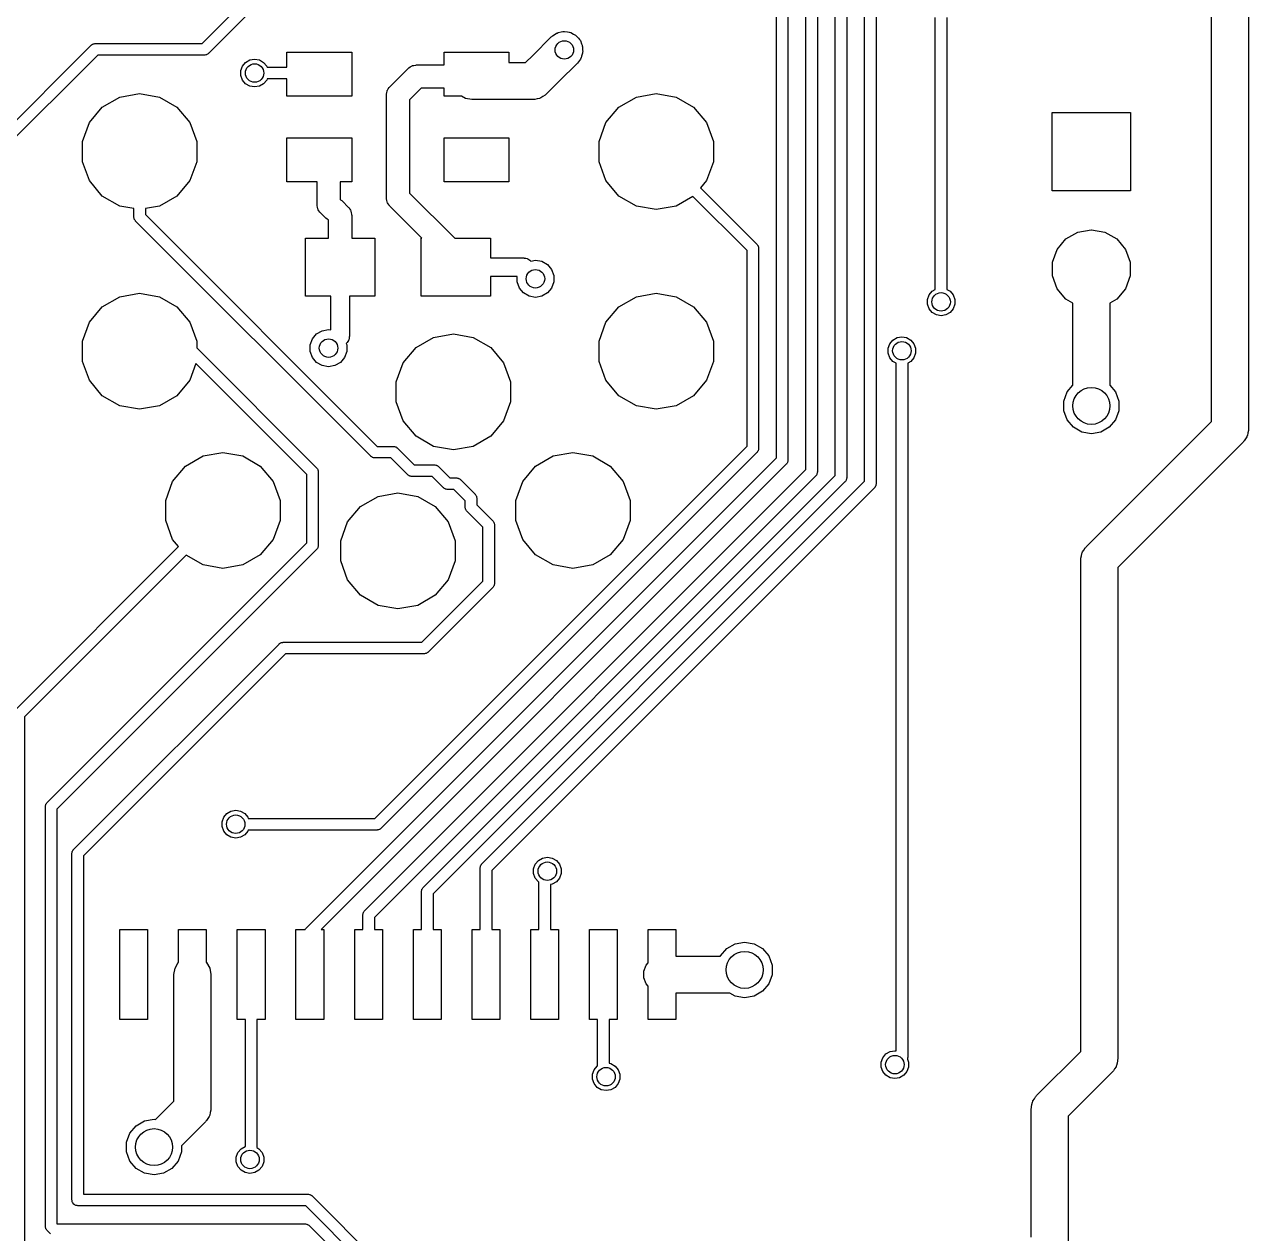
# Model space of a CAD drawing. Extents: x 74 to 228, y -104 to -43.
# Drawn here: x 201.92 to 228.4, y -83.4 to -57.25 of the extents above; entities that cross this region are included whole.
import ezdxf

# ---------------------------------------------------------------- set-up
doc = ezdxf.new("R2010")
doc.units = 0
doc.header["$MEASUREMENT"] = 0
doc.layers.add('BLACK', color=7, linetype='CONTINUOUS')

msp = doc.modelspace()

# ---------------------------------------------------------------- linework, layer by layer
at = {"layer": 'Black'}
for p, q in [((220.093, -67.1312), (220.093, -52.5028)), ((220.343, -52.451), (220.343, -67.183)), ((219.458, -67.0042), (219.458, -53.3918)), ((219.708, -53.34), (219.708, -67.056)), ((218.823, -66.8772), (218.823, -54.5348)), ((219.073, -54.483), (219.073, -66.929)), ((218.188, -66.6232), (218.188, -55.4238)), ((218.438, -55.372), (218.438, -66.675)), ((228.4, -56), (228.4, -66)), ((227.6, -65.8343), (227.6, -56.1657)), ((205.763, -57.66), (206.712, -56.7116)), ((206.852, -56.925), (205.903, -57.8734)), ((221.625, -62.8257), (221.625, -57.1)), ((221.875, -57.1), (221.875, -62.8257)), ((213.402, -57.4575), (213.431, -57.4375)), ((213.431, -57.4375), (213.442, -57.4344)), ((213.442, -57.4344), (213.463, -57.4227)), ((213.463, -57.4227), (213.531, -57.4106)), ((213.531, -57.4106), (213.565, -57.4015)), ((213.565, -57.4015), (213.577, -57.4025)), ((213.577, -57.4025), (213.6, -57.3985)), ((213.6, -57.3985), (213.669, -57.4106)), ((213.669, -57.4106), (213.704, -57.4136)), ((213.704, -57.4136), (213.714, -57.4186)), ((213.714, -57.4186), (213.737, -57.4227)), ((213.737, -57.4227), (213.798, -57.4575)), ((201.207, -59.8556), (203.366, -57.6966)), ((203.366, -57.6966), (203.37, -57.6935)), ((203.37, -57.6935), (203.374, -57.6892)), ((203.374, -57.6892), (203.388, -57.6811)), ((203.388, -57.6811), (203.401, -57.6717)), ((203.401, -57.6717), (203.406, -57.6703)), ((203.406, -57.6703), (203.411, -57.6675)), ((203.411, -57.6675), (203.427, -57.6647)), ((203.427, -57.6647), (203.443, -57.6605)), ((203.443, -57.6605), (203.449, -57.661)), ((203.449, -57.661), (203.454, -57.66)), ((203.454, -57.66), (205.763, -57.66)), ((212.917, -57.9172), (213.317, -57.5172)), ((213.317, -57.5172), (213.327, -57.5104)), ((213.327, -57.5104), (213.342, -57.4924)), ((213.342, -57.4924), (213.402, -57.4575)), ((213.798, -57.4575), (213.829, -57.4723)), ((213.829, -57.4723), (213.838, -57.4807)), ((213.838, -57.4807), (213.858, -57.4924)), ((213.858, -57.4924), (213.903, -57.5458)), ((213.903, -57.5458), (213.928, -57.5706)), ((213.928, -57.5706), (213.933, -57.5813)), ((213.933, -57.5813), (213.948, -57.5992)), ((213.948, -57.5992), (213.972, -57.6648)), ((213.972, -57.6648), (213.986, -57.6965)), ((213.986, -57.6965), (213.987, -57.7082)), ((213.987, -57.7082), (213.995, -57.7303)), ((203.506, -57.91), (201.42, -59.9958)), ((205.815, -57.91), (203.506, -57.91)), ((205.82, -57.909), (205.815, -57.91)), ((205.826, -57.9095), (205.82, -57.909)), ((205.842, -57.9053), (205.826, -57.9095)), ((205.858, -57.9025), (205.842, -57.9053)), ((205.863, -57.8997), (205.858, -57.9025)), ((205.868, -57.8983), (205.863, -57.8997)), ((205.881, -57.8889), (205.868, -57.8983)), ((205.895, -57.8808), (205.881, -57.8889)), ((205.899, -57.8765), (205.895, -57.8808)), ((205.903, -57.8734), (205.899, -57.8765)), ((207.6, -58.175), (207.6, -57.85)), ((207.6, -57.85), (209, -57.85)), ((209, -57.85), (209, -58.8)), ((211, -58.125), (211, -57.85)), ((211, -57.85), (212.4, -57.85)), ((212.4, -57.85), (212.4, -58.075)), ((212.759, -58.075), (212.917, -57.9172)), ((213.956, -57.9787), (213.948, -58.0008)), ((213.963, -57.969), (213.956, -57.9787)), ((213.972, -57.9352), (213.963, -57.969)), ((213.995, -57.8697), (213.972, -57.9352)), ((213.995, -57.7303), (213.995, -57.8)), ((213.995, -57.8), (213.998, -57.8349)), ((213.998, -57.8349), (213.995, -57.8462)), ((213.995, -57.8462), (213.995, -57.8697)), ((206.603, -58.2477), (206.639, -58.1494)), ((206.603, -58.3523), (206.603, -58.2477)), ((206.639, -58.1494), (206.706, -58.0693)), ((206.706, -58.0693), (206.797, -58.017)), ((206.797, -58.017), (206.9, -57.9989)), ((206.9, -57.9989), (207.003, -58.017)), ((207.003, -58.017), (207.094, -58.0693)), ((207.094, -58.0693), (207.161, -58.1494)), ((207.161, -58.1494), (207.17, -58.175)), ((207.17, -58.175), (207.324, -58.175)), ((207.324, -58.175), (207.6, -58.175)), ((209.823, -58.5982), (210.223, -58.1982)), ((210.223, -58.1982), (210.232, -58.1919)), ((210.232, -58.1919), (210.239, -58.1835)), ((210.239, -58.1835), (210.268, -58.1672)), ((210.268, -58.1672), (210.294, -58.1484)), ((210.294, -58.1484), (210.305, -58.1456)), ((210.305, -58.1456), (210.314, -58.1401)), ((210.314, -58.1401), (210.347, -58.1344)), ((210.347, -58.1344), (210.378, -58.126)), ((210.378, -58.126), (210.389, -58.1269)), ((210.389, -58.1269), (210.4, -58.125)), ((210.4, -58.125), (211, -58.125)), ((212.4, -58.075), (212.759, -58.075)), ((213.883, -58.0828), (213.483, -58.4828)), ((213.903, -58.0542), (213.883, -58.0828)), ((213.948, -58.0008), (213.903, -58.0542)), ((206.639, -58.4506), (206.603, -58.3523)), ((206.706, -58.5307), (206.639, -58.4506)), ((207.161, -58.4506), (207.094, -58.5307)), ((207.17, -58.425), (207.161, -58.4506)), ((207.324, -58.425), (207.17, -58.425)), ((207.6, -58.425), (207.324, -58.425)), ((207.6, -58.8), (207.6, -58.425)), ((213.483, -58.4828), (213.208, -58.7578)), ((203.983, -58.8209), (204.412, -58.7452)), ((204.412, -58.7452), (204.841, -58.8209)), ((206.797, -58.583), (206.706, -58.5307)), ((206.9, -58.6011), (206.797, -58.583)), ((207.003, -58.583), (206.9, -58.6011)), ((207.094, -58.5307), (207.003, -58.583)), ((209.75, -58.775), (209.752, -58.7642)), ((209.75, -61), (209.75, -58.775)), ((209.751, -58.7532), (209.759, -58.7217)), ((209.752, -58.7642), (209.751, -58.7532)), ((209.759, -58.7217), (209.765, -58.6895)), ((209.765, -58.6895), (209.771, -58.68)), ((209.771, -58.68), (209.773, -58.6693)), ((209.773, -58.6693), (209.792, -58.6426)), ((209.792, -58.6426), (209.808, -58.6143)), ((209.808, -58.6143), (209.817, -58.6072)), ((209.817, -58.6072), (209.823, -58.5982)), ((210.504, -58.625), (210.25, -58.8786)), ((211, -58.625), (210.504, -58.625)), ((211, -58.8), (211, -58.625)), ((213.193, -58.7679), (213.182, -58.7814)), ((213.208, -58.7578), (213.193, -58.7679)), ((215.159, -58.8209), (215.588, -58.7452)), ((215.588, -58.7452), (216.017, -58.8209)), ((203.325, -59.3726), (203.605, -59.0388)), ((203.605, -59.0388), (203.983, -58.8209)), ((204.841, -58.8209), (205.219, -59.0388)), ((205.219, -59.0388), (205.499, -59.3726)), ((209, -58.8), (207.6, -58.8)), ((210.25, -58.8786), (210.25, -60.8964)), ((211.375, -58.8), (211, -58.8)), ((211.463, -58.8509), (211.375, -58.8)), ((211.6, -58.875), (211.463, -58.8509)), ((212.925, -58.875), (211.6, -58.875)), ((212.942, -58.8719), (212.925, -58.875)), ((212.96, -58.8735), (212.942, -58.8719)), ((213.01, -58.86), (212.96, -58.8735)), ((213.062, -58.8509), (213.01, -58.86)), ((213.077, -58.8421), (213.062, -58.8509)), ((213.094, -58.8375), (213.077, -58.8421)), ((213.137, -58.8075), (213.094, -58.8375)), ((213.182, -58.7814), (213.137, -58.8075)), ((214.501, -59.3726), (214.781, -59.0388)), ((214.781, -59.0388), (215.159, -58.8209)), ((216.017, -58.8209), (216.395, -59.0388)), ((216.395, -59.0388), (216.675, -59.3726)), ((224.15, -60.85), (224.15, -59.15)), ((224.15, -59.15), (225.85, -59.15)), ((225.85, -59.15), (225.85, -60.85)), ((203.176, -59.7821), (203.325, -59.3726)), ((205.499, -59.3726), (205.648, -59.7821)), ((214.352, -59.7821), (214.501, -59.3726)), ((216.675, -59.3726), (216.824, -59.7821)), ((203.176, -60.2179), (203.176, -59.7821)), ((205.648, -59.7821), (205.648, -60.2179)), ((207.6, -60.65), (207.6, -59.7)), ((207.6, -59.7), (209, -59.7)), ((209, -59.7), (209, -60.65)), ((211, -60.65), (211, -59.7)), ((211, -59.7), (212.4, -59.7)), ((212.4, -59.7), (212.4, -60.65)), ((214.352, -60.2179), (214.352, -59.7821)), ((216.824, -59.7821), (216.824, -60.2179)), ((203.325, -60.6274), (203.176, -60.2179)), ((205.648, -60.2179), (205.499, -60.6274)), ((214.501, -60.6274), (214.352, -60.2179)), ((216.824, -60.2179), (216.675, -60.6274)), ((203.605, -60.9612), (203.325, -60.6274)), ((205.499, -60.6274), (205.219, -60.9612)), ((214.781, -60.9612), (214.501, -60.6274)), ((216.675, -60.6274), (216.546, -60.781)), ((208.25, -60.65), (207.6, -60.65)), ((208.25, -61.15), (208.25, -60.65)), ((209, -60.65), (208.75, -60.65)), ((208.75, -60.65), (208.75, -61.037)), ((210.25, -60.8964), (211.229, -61.875)), ((212.4, -60.65), (211, -60.65)), ((216.546, -60.781), (217.766, -62.0016)), ((225.85, -60.85), (224.15, -60.85)), ((203.983, -61.1791), (203.605, -60.9612)), ((205.219, -60.9612), (204.841, -61.1791)), ((208.252, -61.1608), (208.25, -61.15)), ((208.251, -61.1718), (208.252, -61.1608)), ((208.75, -61.037), (208.757, -61.0422)), ((208.757, -61.0422), (208.786, -61.0585)), ((208.786, -61.0585), (208.793, -61.0669)), ((208.793, -61.0669), (208.802, -61.0732)), ((208.802, -61.0732), (208.927, -61.1982)), ((209.752, -61.0108), (209.75, -61)), ((209.751, -61.0218), (209.752, -61.0108)), ((209.759, -61.0533), (209.751, -61.0218)), ((209.765, -61.0855), (209.759, -61.0533)), ((209.771, -61.095), (209.765, -61.0855)), ((209.773, -61.1057), (209.771, -61.095)), ((209.792, -61.1324), (209.773, -61.1057)), ((209.808, -61.1607), (209.792, -61.1324)), ((209.817, -61.1678), (209.808, -61.1607)), ((215.159, -61.1791), (214.781, -60.9612)), ((216.381, -60.9693), (216.017, -61.1791)), ((217.553, -62.1418), (216.381, -60.9693)), ((204.287, -61.2327), (203.983, -61.1791)), ((204.287, -61.412), (204.287, -61.2327)), ((204.288, -61.4174), (204.287, -61.412)), ((204.287, -61.4229), (204.288, -61.4174)), ((204.292, -61.4387), (204.287, -61.4229)), ((204.841, -61.1791), (204.537, -61.2327)), ((204.537, -61.2327), (204.537, -61.3602)), ((204.537, -61.3602), (209.552, -66.375)), ((208.259, -61.2033), (208.251, -61.1718)), ((208.265, -61.2355), (208.259, -61.2033)), ((208.271, -61.245), (208.265, -61.2355)), ((208.273, -61.2557), (208.271, -61.245)), ((208.292, -61.2824), (208.273, -61.2557)), ((208.308, -61.3107), (208.292, -61.2824)), ((208.317, -61.3178), (208.308, -61.3107)), ((208.323, -61.3268), (208.317, -61.3178)), ((208.423, -61.4268), (208.323, -61.3268)), ((208.432, -61.4331), (208.423, -61.4268)), ((208.927, -61.1982), (208.933, -61.2072)), ((208.933, -61.2072), (208.942, -61.2143)), ((208.942, -61.2143), (208.958, -61.2426)), ((208.958, -61.2426), (208.977, -61.2693)), ((208.977, -61.2693), (208.979, -61.28)), ((208.979, -61.28), (208.985, -61.2895)), ((208.985, -61.2895), (208.991, -61.3217)), ((208.991, -61.3217), (208.999, -61.3532)), ((208.999, -61.3532), (208.998, -61.3642)), ((208.998, -61.3642), (209, -61.375)), ((209, -61.375), (209, -61.875)), ((209.823, -61.1768), (209.817, -61.1678)), ((210.521, -61.875), (209.823, -61.1768)), ((215.588, -61.2548), (215.159, -61.1791)), ((216.017, -61.1791), (215.588, -61.2548)), ((204.295, -61.4548), (204.292, -61.4387)), ((204.297, -61.4595), (204.295, -61.4548)), ((204.299, -61.4648), (204.297, -61.4595)), ((204.308, -61.4782), (204.299, -61.4648)), ((204.316, -61.4923), (204.308, -61.4782)), ((204.32, -61.4959), (204.316, -61.4923)), ((204.324, -61.5004), (204.32, -61.4959)), ((209.412, -66.5884), (204.324, -61.5004)), ((208.439, -61.4415), (208.432, -61.4331)), ((208.468, -61.4578), (208.439, -61.4415)), ((208.494, -61.4766), (208.468, -61.4578)), ((208.499, -61.4779), (208.494, -61.4766)), ((208.5, -61.4786), (208.499, -61.4779)), ((208.5, -61.875), (208.5, -61.4786)), ((224.706, -61.7413), (224.997, -61.69)), ((224.997, -61.69), (225.003, -61.69)), ((225.003, -61.69), (225.294, -61.7413)), ((208, -63.125), (208, -61.875)), ((208, -61.875), (208.5, -61.875)), ((209, -61.875), (209.5, -61.875)), ((209.5, -61.875), (209.5, -63.125)), ((210.5, -63.125), (210.5, -61.875)), ((210.5, -61.875), (210.521, -61.875)), ((211.229, -61.875), (212, -61.875)), ((212, -61.875), (212, -62.3)), ((224.261, -62.115), (224.45, -61.8889)), ((224.45, -61.8889), (224.706, -61.7413)), ((225.294, -61.7413), (225.55, -61.8889)), ((225.55, -61.8889), (225.739, -62.115)), ((217.553, -66.3692), (217.553, -62.1418)), ((217.766, -62.0016), (217.77, -62.0061)), ((217.77, -62.0061), (217.774, -62.0097)), ((217.774, -62.0097), (217.782, -62.0238)), ((217.782, -62.0238), (217.791, -62.0372)), ((217.791, -62.0372), (217.793, -62.0425)), ((217.793, -62.0425), (217.795, -62.0472)), ((217.795, -62.0472), (217.798, -62.0633)), ((217.798, -62.0633), (217.803, -62.0791)), ((217.803, -62.0791), (217.802, -62.0846)), ((217.802, -62.0846), (217.803, -62.09)), ((217.803, -62.09), (217.803, -66.421)), ((224.16, -62.3924), (224.261, -62.115)), ((225.739, -62.115), (225.84, -62.3924)), ((212, -62.3), (212.725, -62.3)), ((212.725, -62.3), (212.734, -62.3015)), ((212.734, -62.3015), (212.742, -62.3008)), ((212.742, -62.3008), (212.768, -62.3075)), ((212.768, -62.3075), (212.793, -62.3121)), ((212.793, -62.3121), (212.801, -62.3165)), ((212.801, -62.3165), (212.81, -62.3187)), ((212.81, -62.3187), (212.831, -62.3337)), ((212.831, -62.3337), (212.854, -62.3468)), ((212.854, -62.3468), (212.859, -62.3535)), ((212.859, -62.3535), (212.866, -62.3586)), ((212.866, -62.3586), (212.874, -62.3663)), ((212.874, -62.3663), (212.975, -62.3485)), ((212.975, -62.3485), (213.112, -62.3727)), ((213.112, -62.3727), (213.233, -62.4424)), ((213.233, -62.4424), (213.323, -62.5492)), ((224.16, -62.6876), (224.16, -62.3924)), ((225.84, -62.3924), (225.84, -62.6876)), ((212.58, -62.7), (212, -62.7)), ((212, -62.7), (212, -63.125)), ((212.58, -62.8197), (212.58, -62.7)), ((213.323, -62.5492), (213.37, -62.6803)), ((213.37, -62.6803), (213.37, -62.8197)), ((224.261, -62.965), (224.16, -62.6876)), ((225.84, -62.6876), (225.739, -62.965)), ((212.627, -62.9508), (212.58, -62.8197)), ((212.717, -63.0576), (212.627, -62.9508)), ((213.323, -62.9508), (213.233, -63.0576)), ((213.37, -62.8197), (213.323, -62.9508)), ((221.556, -63.0193), (221.625, -62.9797)), ((221.625, -62.9797), (221.625, -62.8257)), ((221.875, -62.8257), (221.875, -62.9797)), ((221.875, -62.9797), (221.944, -63.0193)), ((224.45, -63.1911), (224.261, -62.965)), ((225.739, -62.965), (225.55, -63.1911)), ((203.605, -63.3568), (203.983, -63.1389)), ((203.983, -63.1389), (204.412, -63.0632)), ((204.412, -63.0632), (204.841, -63.1389)), ((204.841, -63.1389), (205.219, -63.3568)), ((208.55, -63.125), (208, -63.125)), ((208.55, -63.8573), (208.55, -63.125)), ((209.5, -63.125), (208.95, -63.125)), ((208.95, -63.125), (208.95, -64)), ((212, -63.125), (210.5, -63.125)), ((212.838, -63.1273), (212.717, -63.0576)), ((212.975, -63.1515), (212.838, -63.1273)), ((213.112, -63.1273), (212.975, -63.1515)), ((213.233, -63.0576), (213.112, -63.1273)), ((214.781, -63.3568), (215.159, -63.1389)), ((215.159, -63.1389), (215.588, -63.0632)), ((215.588, -63.0632), (216.017, -63.1389)), ((216.017, -63.1389), (216.395, -63.3568)), ((221.453, -63.1977), (221.489, -63.0994)), ((221.453, -63.3023), (221.453, -63.1977)), ((221.489, -63.0994), (221.556, -63.0193)), ((221.944, -63.0193), (222.011, -63.0994)), ((222.011, -63.0994), (222.047, -63.1977)), ((222.047, -63.1977), (222.047, -63.3023)), ((224.6, -63.2775), (224.45, -63.1911)), ((224.6, -65.0539), (224.6, -63.2775)), ((225.55, -63.1911), (225.4, -63.2775)), ((225.4, -63.2775), (225.4, -65.0539)), ((203.325, -63.6906), (203.605, -63.3568)), ((205.219, -63.3568), (205.499, -63.6906)), ((214.501, -63.6906), (214.781, -63.3568)), ((216.395, -63.3568), (216.675, -63.6906)), ((221.489, -63.4006), (221.453, -63.3023)), ((221.556, -63.4807), (221.489, -63.4006)), ((221.647, -63.533), (221.556, -63.4807)), ((221.75, -63.5511), (221.647, -63.533)), ((221.853, -63.533), (221.75, -63.5511)), ((221.944, -63.4807), (221.853, -63.533)), ((222.011, -63.4006), (221.944, -63.4807)), ((222.047, -63.3023), (222.011, -63.4006)), ((203.176, -64.1001), (203.325, -63.6906)), ((205.499, -63.6906), (205.648, -64.1001)), ((214.352, -64.1001), (214.501, -63.6906)), ((216.675, -63.6906), (216.824, -64.1001)), ((208.105, -64.1803), (208.152, -64.0492)), ((208.152, -64.0492), (208.242, -63.9424)), ((208.242, -63.9424), (208.363, -63.8727)), ((208.363, -63.8727), (208.5, -63.8485)), ((208.5, -63.8485), (208.55, -63.8573)), ((208.934, -64.076), (208.931, -64.0845)), ((208.938, -64.0684), (208.934, -64.076)), ((208.942, -64.0427), (208.938, -64.0684)), ((208.949, -64.0174), (208.942, -64.0427)), ((208.95, -64), (208.948, -64.0087)), ((208.948, -64.0087), (208.949, -64.0174)), ((210.393, -64.2358), (210.771, -64.0179)), ((210.771, -64.0179), (211.2, -63.9422)), ((211.2, -63.9422), (211.629, -64.0179)), ((211.629, -64.0179), (212.007, -64.2358)), ((220.641, -64.156), (220.708, -64.0759)), ((220.708, -64.0759), (220.799, -64.0236)), ((220.799, -64.0236), (220.902, -64.0054)), ((220.902, -64.0054), (221.005, -64.0236)), ((221.005, -64.0236), (221.095, -64.0759)), ((221.095, -64.0759), (221.163, -64.156)), ((203.176, -64.5359), (203.176, -64.1001)), ((205.648, -64.1001), (205.648, -64.2469)), ((205.648, -64.2469), (208.241, -66.8406)), ((208.105, -64.3197), (208.105, -64.1803)), ((208.152, -64.4508), (208.105, -64.3197)), ((208.895, -64.3197), (208.848, -64.4508)), ((208.891, -64.1414), (208.884, -64.1489)), ((208.884, -64.1489), (208.895, -64.1803)), ((208.896, -64.1342), (208.891, -64.1414)), ((208.895, -64.1803), (208.895, -64.3197)), ((208.903, -64.1286), (208.896, -64.1342)), ((208.916, -64.1059), (208.903, -64.1286)), ((208.931, -64.0845), (208.916, -64.1059)), ((210.113, -64.5696), (210.393, -64.2358)), ((212.007, -64.2358), (212.287, -64.5696)), ((214.352, -64.5359), (214.352, -64.1001)), ((216.824, -64.1001), (216.824, -64.5359)), ((220.605, -64.2542), (220.641, -64.156)), ((220.605, -64.3588), (220.605, -64.2542)), ((221.163, -64.156), (221.198, -64.2542)), ((221.198, -64.2542), (221.198, -64.3588)), ((203.325, -64.9454), (203.176, -64.5359)), ((205.63, -64.5832), (205.499, -64.9454)), ((208.028, -66.9808), (205.63, -64.5832)), ((208.242, -64.5576), (208.152, -64.4508)), ((208.363, -64.6273), (208.242, -64.5576)), ((208.758, -64.5576), (208.637, -64.6273)), ((208.848, -64.4508), (208.758, -64.5576)), ((209.964, -64.9791), (210.113, -64.5696)), ((212.287, -64.5696), (212.436, -64.9791)), ((214.501, -64.9454), (214.352, -64.5359)), ((216.824, -64.5359), (216.675, -64.9454)), ((220.641, -64.4571), (220.605, -64.3588)), ((220.708, -64.5372), (220.641, -64.4571)), ((220.777, -64.5768), (220.708, -64.5372)), ((220.777, -79.4536), (220.777, -64.5768)), ((221.095, -64.5372), (221.027, -64.5768)), ((221.027, -64.5768), (221.027, -79.5981)), ((221.163, -64.4571), (221.095, -64.5372)), ((221.198, -64.3588), (221.163, -64.4571)), ((208.5, -64.6515), (208.363, -64.6273)), ((208.637, -64.6273), (208.5, -64.6515)), ((203.605, -65.2792), (203.325, -64.9454)), ((205.499, -64.9454), (205.219, -65.2792)), ((209.964, -65.4149), (209.964, -64.9791)), ((212.436, -64.9791), (212.436, -65.4149)), ((214.781, -65.2792), (214.501, -64.9454)), ((216.675, -64.9454), (216.395, -65.2792)), ((224.478, -65.1989), (224.6, -65.0539)), ((225.4, -65.0539), (225.522, -65.1989)), ((203.983, -65.4971), (203.605, -65.2792)), ((205.219, -65.2792), (204.841, -65.4971)), ((215.159, -65.4971), (214.781, -65.2792)), ((216.395, -65.2792), (216.017, -65.4971)), ((224.407, -65.3954), (224.478, -65.1989)), ((224.407, -65.6046), (224.407, -65.3954)), ((225.522, -65.1989), (225.593, -65.3954)), ((225.593, -65.3954), (225.593, -65.6046)), ((204.412, -65.5728), (203.983, -65.4971)), ((204.841, -65.4971), (204.412, -65.5728)), ((210.113, -65.8244), (209.964, -65.4149)), ((212.436, -65.4149), (212.287, -65.8244)), ((215.588, -65.5728), (215.159, -65.4971)), ((216.017, -65.4971), (215.588, -65.5728)), ((224.478, -65.8011), (224.407, -65.6046)), ((225.593, -65.6046), (225.522, -65.8011)), ((210.393, -66.1582), (210.113, -65.8244)), ((212.287, -65.8244), (212.007, -66.1582)), ((224.613, -65.9614), (224.478, -65.8011)), ((224.888, -68.5462), (227.6, -65.8343)), ((225.522, -65.8011), (225.387, -65.9614)), ((210.771, -66.3761), (210.393, -66.1582)), ((212.007, -66.1582), (211.629, -66.3761)), ((224.794, -66.066), (224.613, -65.9614)), ((225, -66.1023), (224.794, -66.066)), ((225.206, -66.066), (225, -66.1023)), ((225.387, -65.9614), (225.206, -66.066)), ((228.363, -66.169), (228.333, -66.2119)), ((228.367, -66.152), (228.363, -66.169)), ((228.376, -66.1368), (228.367, -66.152)), ((228.385, -66.0853), (228.376, -66.1368)), ((228.398, -66.0349), (228.385, -66.0853)), ((228.4, -66), (228.397, -66.0173)), ((228.397, -66.0173), (228.398, -66.0349)), ((209.498, -74.424), (217.553, -66.3692)), ((209.552, -66.375), (209.9, -66.375)), ((209.9, -66.375), (209.905, -66.376)), ((209.905, -66.376), (209.911, -66.3755)), ((209.911, -66.3755), (209.927, -66.3797)), ((209.927, -66.3797), (209.943, -66.3825)), ((209.943, -66.3825), (209.948, -66.3853)), ((209.948, -66.3853), (209.953, -66.3867)), ((209.953, -66.3867), (209.966, -66.3961)), ((209.966, -66.3961), (209.98, -66.4042)), ((209.98, -66.4042), (209.984, -66.4085)), ((209.984, -66.4085), (209.988, -66.4116)), ((209.988, -66.4116), (210.352, -66.775)), ((211.2, -66.4518), (210.771, -66.3761)), ((211.629, -66.3761), (211.2, -66.4518)), ((217.798, -66.4477), (217.795, -66.4638)), ((217.803, -66.4319), (217.798, -66.4477)), ((217.803, -66.421), (217.802, -66.4264)), ((217.802, -66.4264), (217.803, -66.4319)), ((228.283, -66.2828), (225.571, -68.9947)), ((228.293, -66.2684), (228.283, -66.2828)), ((228.306, -66.2571), (228.293, -66.2684)), ((228.333, -66.2119), (228.306, -66.2571)), ((205.407, -66.8008), (205.785, -66.5829)), ((205.785, -66.5829), (206.214, -66.5072)), ((206.214, -66.5072), (206.643, -66.5829)), ((206.643, -66.5829), (207.021, -66.8008)), ((208.007, -76.8046), (218.188, -66.6232)), ((209.416, -66.5915), (209.412, -66.5884)), ((209.42, -66.5958), (209.416, -66.5915)), ((209.434, -66.6039), (209.42, -66.5958)), ((209.447, -66.6133), (209.434, -66.6039)), ((209.452, -66.6147), (209.447, -66.6133)), ((209.457, -66.6175), (209.452, -66.6147)), ((209.473, -66.6203), (209.457, -66.6175)), ((209.489, -66.6245), (209.473, -66.6203)), ((209.495, -66.624), (209.489, -66.6245)), ((209.5, -66.625), (209.495, -66.624)), ((209.848, -66.625), (209.5, -66.625)), ((217.766, -66.5094), (209.638, -74.6374)), ((210.212, -66.9884), (209.848, -66.625)), ((212.979, -66.8008), (213.357, -66.5829)), ((213.357, -66.5829), (213.786, -66.5072)), ((213.786, -66.5072), (214.215, -66.5829)), ((214.215, -66.5829), (214.593, -66.8008)), ((217.77, -66.5049), (217.766, -66.5094)), ((217.774, -66.5013), (217.77, -66.5049)), ((217.782, -66.4872), (217.774, -66.5013)), ((217.791, -66.4738), (217.782, -66.4872)), ((217.793, -66.4685), (217.791, -66.4738)), ((217.795, -66.4638), (217.793, -66.4685)), ((218.428, -66.7225), (218.426, -66.7278)), ((218.43, -66.7178), (218.428, -66.7225)), ((218.433, -66.7017), (218.43, -66.7178)), ((218.438, -66.6859), (218.433, -66.7017)), ((218.438, -66.675), (218.437, -66.6804)), ((218.437, -66.6804), (218.438, -66.6859)), ((205.127, -67.1346), (205.407, -66.8008)), ((207.021, -66.8008), (207.301, -67.1346)), ((208.028, -68.4647), (208.028, -66.9808)), ((208.241, -66.8406), (208.245, -66.8451)), ((208.245, -66.8451), (208.249, -66.8487)), ((208.249, -66.8487), (208.257, -66.8628)), ((208.257, -66.8628), (208.266, -66.8762)), ((208.266, -66.8762), (208.268, -66.8815)), ((208.268, -66.8815), (208.27, -66.8862)), ((208.27, -66.8862), (208.273, -66.9023)), ((208.273, -66.9023), (208.278, -66.9181)), ((208.278, -66.9181), (208.277, -66.9236)), ((208.277, -66.9236), (208.278, -66.929)), ((208.278, -66.929), (208.278, -68.5165)), ((218.401, -66.7634), (208.34, -76.825)), ((209.277, -76.4236), (218.823, -66.8772)), ((210.216, -66.9915), (210.212, -66.9884)), ((210.352, -66.775), (210.791, -66.775)), ((210.791, -66.775), (210.796, -66.776)), ((210.796, -66.776), (210.802, -66.7755)), ((210.802, -66.7755), (210.818, -66.7797)), ((210.818, -66.7797), (210.834, -66.7825)), ((210.834, -66.7825), (210.839, -66.7853)), ((210.839, -66.7853), (210.844, -66.7867)), ((210.844, -66.7867), (210.857, -66.7961)), ((210.857, -66.7961), (210.871, -66.8042)), ((210.871, -66.8042), (210.875, -66.8085)), ((210.875, -66.8085), (210.879, -66.8116)), ((210.879, -66.8116), (211.126, -67.058)), ((212.699, -67.1346), (212.979, -66.8008)), ((214.593, -66.8008), (214.873, -67.1346)), ((218.405, -66.7589), (218.401, -66.7634)), ((218.409, -66.7553), (218.405, -66.7589)), ((218.417, -66.7412), (218.409, -66.7553)), ((218.426, -66.7278), (218.417, -66.7412)), ((219.061, -66.9818), (219.052, -66.9952)), ((219.063, -66.9765), (219.061, -66.9818)), ((219.065, -66.9718), (219.063, -66.9765)), ((219.068, -66.9557), (219.065, -66.9718)), ((219.073, -66.9399), (219.068, -66.9557)), ((219.073, -66.929), (219.072, -66.9344)), ((219.072, -66.9344), (219.073, -66.9399)), ((204.978, -67.5441), (205.127, -67.1346)), ((207.301, -67.1346), (207.45, -67.5441)), ((219.036, -67.0174), (209.49, -76.5638)), ((210.22, -66.9958), (210.216, -66.9915)), ((210.234, -67.0039), (210.22, -66.9958)), ((210.247, -67.0133), (210.234, -67.0039)), ((210.252, -67.0147), (210.247, -67.0133)), ((210.257, -67.0175), (210.252, -67.0147)), ((210.273, -67.0203), (210.257, -67.0175)), ((210.289, -67.0245), (210.273, -67.0203)), ((210.295, -67.024), (210.289, -67.0245)), ((210.3, -67.025), (210.295, -67.024)), ((210.739, -67.025), (210.3, -67.025)), ((210.547, -75.9156), (219.458, -67.0042)), ((210.986, -67.2714), (210.739, -67.025)), ((219.671, -67.1444), (210.76, -76.0558)), ((211.126, -67.058), (211.264, -67.058)), ((211.264, -67.058), (211.27, -67.059)), ((211.27, -67.059), (211.275, -67.0585)), ((211.275, -67.0585), (211.291, -67.0627)), ((211.291, -67.0627), (211.307, -67.0655)), ((211.307, -67.0655), (211.312, -67.0683)), ((211.312, -67.0683), (211.317, -67.0697)), ((211.317, -67.0697), (211.331, -67.0791)), ((211.331, -67.0791), (211.345, -67.0872)), ((211.345, -67.0872), (211.348, -67.0915)), ((211.348, -67.0915), (211.353, -67.0946)), ((211.353, -67.0946), (211.67, -67.4121)), ((211.817, -75.4076), (220.093, -67.1312)), ((212.55, -67.5441), (212.699, -67.1346)), ((214.873, -67.1346), (215.022, -67.5441)), ((219.04, -67.0129), (219.036, -67.0174)), ((219.044, -67.0093), (219.04, -67.0129)), ((219.052, -66.9952), (219.044, -67.0093)), ((219.675, -67.1399), (219.671, -67.1444)), ((219.679, -67.1363), (219.675, -67.1399)), ((219.687, -67.1222), (219.679, -67.1363)), ((219.696, -67.1088), (219.687, -67.1222)), ((219.698, -67.1035), (219.696, -67.1088)), ((219.7, -67.0988), (219.698, -67.1035)), ((219.703, -67.0827), (219.7, -67.0988)), ((219.708, -67.0669), (219.703, -67.0827)), ((219.708, -67.056), (219.707, -67.0614)), ((219.707, -67.0614), (219.708, -67.0669)), ((220.322, -67.2492), (220.314, -67.2633)), ((220.331, -67.2358), (220.322, -67.2492)), ((220.333, -67.2305), (220.331, -67.2358)), ((220.335, -67.2258), (220.333, -67.2305)), ((220.338, -67.2097), (220.335, -67.2258)), ((220.343, -67.1939), (220.338, -67.2097)), ((220.343, -67.183), (220.342, -67.1884)), ((220.342, -67.1884), (220.343, -67.1939)), ((209.193, -67.6748), (209.571, -67.4569)), ((209.571, -67.4569), (210, -67.3812)), ((210, -67.3812), (210.429, -67.4569)), ((210.429, -67.4569), (210.807, -67.6748)), ((210.99, -67.2745), (210.986, -67.2714)), ((210.994, -67.2788), (210.99, -67.2745)), ((211.008, -67.2869), (210.994, -67.2788)), ((211.021, -67.2963), (211.008, -67.2869)), ((211.026, -67.2977), (211.021, -67.2963)), ((211.031, -67.3005), (211.026, -67.2977)), ((211.047, -67.3033), (211.031, -67.3005)), ((211.063, -67.3075), (211.047, -67.3033)), ((211.069, -67.307), (211.063, -67.3075)), ((211.074, -67.308), (211.069, -67.307)), ((211.213, -67.308), (211.074, -67.308)), ((211.457, -67.5523), (211.213, -67.308)), ((211.67, -67.4121), (211.674, -67.4166)), ((211.674, -67.4166), (211.678, -67.4202)), ((211.678, -67.4202), (211.686, -67.4343)), ((211.686, -67.4343), (211.695, -67.4477)), ((211.695, -67.4477), (211.697, -67.453)), ((211.697, -67.453), (211.699, -67.4577)), ((211.699, -67.4577), (211.702, -67.4738)), ((211.702, -67.4738), (211.707, -67.4896)), ((211.707, -67.4896), (211.706, -67.4951)), ((211.706, -67.4951), (211.707, -67.5005)), ((211.707, -67.5005), (211.707, -67.6392)), ((220.306, -67.2714), (212.03, -75.5478)), ((220.31, -67.2669), (220.306, -67.2714)), ((220.314, -67.2633), (220.31, -67.2669)), ((204.978, -67.9799), (204.978, -67.5441)), ((207.45, -67.5441), (207.45, -67.9799)), ((208.913, -68.0086), (209.193, -67.6748)), ((210.807, -67.6748), (211.087, -68.0086)), ((211.457, -67.691), (211.457, -67.5523)), ((211.458, -67.6964), (211.457, -67.691)), ((211.457, -67.7019), (211.458, -67.6964)), ((211.462, -67.7177), (211.457, -67.7019)), ((211.465, -67.7338), (211.462, -67.7177)), ((211.467, -67.7385), (211.465, -67.7338)), ((211.469, -67.7438), (211.467, -67.7385)), ((211.478, -67.7572), (211.469, -67.7438)), ((211.486, -67.7713), (211.478, -67.7572)), ((211.49, -67.7749), (211.486, -67.7713)), ((211.494, -67.7794), (211.49, -67.7749)), ((211.838, -68.1238), (211.494, -67.7794)), ((211.707, -67.6392), (212.051, -67.9836)), ((212.55, -67.9799), (212.55, -67.5441)), ((215.022, -67.5441), (215.022, -67.9799)), ((205.127, -68.3894), (204.978, -67.9799)), ((207.45, -67.9799), (207.301, -68.3894)), ((208.764, -68.4181), (208.913, -68.0086)), ((211.087, -68.0086), (211.236, -68.4181)), ((212.051, -67.9836), (212.055, -67.9881)), ((212.055, -67.9881), (212.059, -67.9917)), ((212.059, -67.9917), (212.067, -68.0058)), ((212.067, -68.0058), (212.076, -68.0192)), ((212.076, -68.0192), (212.078, -68.0245)), ((212.078, -68.0245), (212.08, -68.0292)), ((212.08, -68.0292), (212.083, -68.0453)), ((212.083, -68.0453), (212.088, -68.0611)), ((212.699, -68.3894), (212.55, -67.9799)), ((215.022, -67.9799), (214.873, -68.3894)), ((211.838, -69.2902), (211.838, -68.1238)), ((212.088, -68.0611), (212.087, -68.0666)), ((212.087, -68.0666), (212.088, -68.072)), ((212.088, -68.072), (212.088, -69.342)), ((201.712, -72.0876), (205.256, -68.543)), ((202.412, -74.0811), (208.028, -68.4647)), ((205.256, -68.543), (205.127, -68.3894)), ((207.301, -68.3894), (207.021, -68.7232)), ((208.266, -68.5693), (208.257, -68.5827)), ((208.268, -68.564), (208.266, -68.5693)), ((208.27, -68.5593), (208.268, -68.564)), ((208.273, -68.5432), (208.27, -68.5593)), ((208.278, -68.5274), (208.273, -68.5432)), ((208.278, -68.5165), (208.277, -68.5219)), ((208.277, -68.5219), (208.278, -68.5274)), ((208.764, -68.8539), (208.764, -68.4181)), ((211.236, -68.4181), (211.236, -68.8539)), ((212.979, -68.7232), (212.699, -68.3894)), ((214.873, -68.3894), (214.593, -68.7232)), ((224.838, -68.6171), (224.865, -68.5719)), ((224.865, -68.5719), (224.878, -68.5606)), ((224.878, -68.5606), (224.888, -68.5462)), ((205.421, -68.7313), (201.925, -72.2278)), ((208.241, -68.6049), (202.625, -74.2213)), ((205.785, -68.9411), (205.421, -68.7313)), ((207.021, -68.7232), (206.643, -68.9411)), ((208.245, -68.6004), (208.241, -68.6049)), ((208.249, -68.5968), (208.245, -68.6004)), ((208.257, -68.5827), (208.249, -68.5968)), ((213.357, -68.9411), (212.979, -68.7232)), ((214.593, -68.7232), (214.215, -68.9411)), ((224.771, -68.829), (224.774, -68.8117)), ((224.771, -79.4633), (224.771, -68.829)), ((224.773, -68.7941), (224.786, -68.7437)), ((224.774, -68.8117), (224.773, -68.7941)), ((224.786, -68.7437), (224.795, -68.6922)), ((224.795, -68.6922), (224.804, -68.677)), ((224.804, -68.677), (224.808, -68.66)), ((224.808, -68.66), (224.838, -68.6171)), ((206.214, -69.0168), (205.785, -68.9411)), ((206.643, -68.9411), (206.214, -69.0168)), ((208.913, -69.2634), (208.764, -68.8539)), ((211.236, -68.8539), (211.087, -69.2634)), ((213.786, -69.0168), (213.357, -68.9411)), ((214.215, -68.9411), (213.786, -69.0168)), ((225.571, -68.9947), (225.571, -79.629)), ((209.193, -69.5972), (208.913, -69.2634)), ((210.514, -70.614), (211.838, -69.2902)), ((211.087, -69.2634), (210.807, -69.5972)), ((212.083, -69.3687), (212.08, -69.3848)), ((212.088, -69.3529), (212.083, -69.3687)), ((212.088, -69.342), (212.087, -69.3474)), ((212.087, -69.3474), (212.088, -69.3529)), ((209.571, -69.8151), (209.193, -69.5972)), ((210.807, -69.5972), (210.429, -69.8151)), ((212.051, -69.4304), (210.654, -70.8274)), ((212.055, -69.4259), (212.051, -69.4304)), ((212.059, -69.4223), (212.055, -69.4259)), ((212.067, -69.4082), (212.059, -69.4223)), ((212.076, -69.3948), (212.067, -69.4082)), ((212.078, -69.3895), (212.076, -69.3948)), ((212.08, -69.3848), (212.078, -69.3895)), ((210, -69.8908), (209.571, -69.8151)), ((210.429, -69.8151), (210, -69.8908)), ((202.985, -75.0956), (207.43, -70.6506)), ((207.43, -70.6506), (207.434, -70.6475)), ((207.434, -70.6475), (207.438, -70.6432)), ((207.438, -70.6432), (207.452, -70.6351)), ((207.452, -70.6351), (207.465, -70.6257)), ((207.465, -70.6257), (207.47, -70.6243)), ((207.47, -70.6243), (207.475, -70.6215)), ((207.475, -70.6215), (207.491, -70.6187)), ((207.491, -70.6187), (207.507, -70.6145)), ((207.507, -70.6145), (207.513, -70.615)), ((207.513, -70.615), (207.518, -70.614)), ((207.518, -70.614), (210.514, -70.614)), ((207.57, -70.864), (203.198, -75.2358)), ((210.566, -70.864), (207.57, -70.864)), ((210.571, -70.863), (210.566, -70.864)), ((210.577, -70.8635), (210.571, -70.863)), ((210.593, -70.8593), (210.577, -70.8635)), ((210.609, -70.8565), (210.593, -70.8593)), ((210.614, -70.8537), (210.609, -70.8565)), ((210.619, -70.8523), (210.614, -70.8537)), ((210.632, -70.8429), (210.619, -70.8523)), ((210.646, -70.8348), (210.632, -70.8429)), ((210.65, -70.8305), (210.646, -70.8348)), ((210.654, -70.8274), (210.65, -70.8305)), ((201.925, -72.2278), (201.925, -83.695)), ((202.38, -74.1428), (202.383, -74.1267)), ((202.383, -74.1267), (202.385, -74.122)), ((202.385, -74.122), (202.387, -74.1167)), ((202.387, -74.1167), (202.396, -74.1033)), ((202.396, -74.1033), (202.404, -74.0892)), ((202.404, -74.0892), (202.408, -74.0856)), ((202.408, -74.0856), (202.412, -74.0811)), ((202.375, -74.1586), (202.38, -74.1428)), ((202.376, -74.1641), (202.375, -74.1586)), ((202.375, -74.1695), (202.376, -74.1641)), ((202.375, -83.247), (202.375, -74.1695)), ((202.625, -74.2213), (202.625, -83.195)), ((206.195, -74.4967), (206.231, -74.3984)), ((206.231, -74.3984), (206.298, -74.3183)), ((206.298, -74.3183), (206.389, -74.266)), ((206.389, -74.266), (206.492, -74.2479)), ((206.492, -74.2479), (206.595, -74.266)), ((206.595, -74.266), (206.686, -74.3183)), ((206.686, -74.3183), (206.753, -74.3984)), ((206.753, -74.3984), (206.762, -74.424)), ((206.195, -74.6013), (206.195, -74.4967)), ((206.231, -74.6996), (206.195, -74.6013)), ((206.762, -74.424), (207.391, -74.424)), ((207.391, -74.424), (209.498, -74.424)), ((209.593, -74.6665), (209.577, -74.6693)), ((209.598, -74.6637), (209.593, -74.6665)), ((209.603, -74.6623), (209.598, -74.6637)), ((209.616, -74.6529), (209.603, -74.6623)), ((209.63, -74.6448), (209.616, -74.6529)), ((209.634, -74.6405), (209.63, -74.6448)), ((209.638, -74.6374), (209.634, -74.6405)), ((206.298, -74.7797), (206.231, -74.6996)), ((206.389, -74.832), (206.298, -74.7797)), ((206.492, -74.8501), (206.389, -74.832)), ((206.595, -74.832), (206.492, -74.8501)), ((206.686, -74.7797), (206.595, -74.832)), ((206.753, -74.6996), (206.686, -74.7797)), ((206.762, -74.674), (206.753, -74.6996)), ((207.391, -74.674), (206.762, -74.674)), ((209.55, -74.674), (207.391, -74.674)), ((209.555, -74.673), (209.55, -74.674)), ((209.561, -74.6735), (209.555, -74.673)), ((209.577, -74.6693), (209.561, -74.6735)), ((202.948, -75.1731), (202.953, -75.1573)), ((202.949, -75.1786), (202.948, -75.1731)), ((202.948, -75.184), (202.949, -75.1786)), ((202.948, -82.677), (202.948, -75.184)), ((202.953, -75.1573), (202.956, -75.1412)), ((202.956, -75.1412), (202.958, -75.1365)), ((202.958, -75.1365), (202.96, -75.1312)), ((202.96, -75.1312), (202.969, -75.1178)), ((202.969, -75.1178), (202.977, -75.1037)), ((202.977, -75.1037), (202.981, -75.1001)), ((202.981, -75.1001), (202.985, -75.0956)), ((203.198, -75.2358), (203.198, -82.552)), ((211.785, -75.4693), (211.788, -75.4532)), ((211.788, -75.4532), (211.79, -75.4485)), ((211.79, -75.4485), (211.792, -75.4432)), ((211.792, -75.4432), (211.801, -75.4298)), ((211.801, -75.4298), (211.809, -75.4157)), ((211.809, -75.4157), (211.813, -75.4121)), ((211.813, -75.4121), (211.817, -75.4076)), ((212.936, -75.5127), (212.972, -75.4144)), ((212.972, -75.4144), (213.039, -75.3343)), ((213.039, -75.3343), (213.13, -75.282)), ((213.13, -75.282), (213.233, -75.2639)), ((213.233, -75.2639), (213.336, -75.282)), ((213.336, -75.282), (213.427, -75.3343)), ((213.427, -75.3343), (213.494, -75.4144)), ((213.494, -75.4144), (213.53, -75.5127)), ((211.78, -75.4851), (211.785, -75.4693)), ((211.781, -75.4906), (211.78, -75.4851)), ((211.78, -75.496), (211.781, -75.4906)), ((211.78, -76.825), (211.78, -75.496)), ((212.03, -75.5478), (212.03, -76.825)), ((212.936, -75.6173), (212.936, -75.5127)), ((212.972, -75.7156), (212.936, -75.6173)), ((213.039, -75.7957), (212.972, -75.7156)), ((213.494, -75.7156), (213.427, -75.7957)), ((213.53, -75.6173), (213.494, -75.7156)), ((213.53, -75.5127), (213.53, -75.6173)), ((210.51, -75.9931), (210.515, -75.9773)), ((210.515, -75.9773), (210.518, -75.9612)), ((210.518, -75.9612), (210.52, -75.9565)), ((210.52, -75.9565), (210.522, -75.9512)), ((210.522, -75.9512), (210.531, -75.9378)), ((210.531, -75.9378), (210.539, -75.9237)), ((210.539, -75.9237), (210.543, -75.9201)), ((210.543, -75.9201), (210.547, -75.9156)), ((213.05, -75.8018), (213.039, -75.7957)), ((213.05, -76.825), (213.05, -75.8018)), ((213.336, -75.848), (213.3, -75.8543)), ((213.3, -75.8543), (213.3, -76.825)), ((213.427, -75.7957), (213.336, -75.848)), ((210.511, -75.9986), (210.51, -75.9931)), ((210.51, -76.004), (210.511, -75.9986)), ((210.51, -76.825), (210.51, -76.004)), ((210.76, -76.0558), (210.76, -76.825)), ((209.24, -76.5011), (209.245, -76.4853)), ((209.241, -76.5066), (209.24, -76.5011)), ((209.24, -76.512), (209.241, -76.5066)), ((209.24, -76.825), (209.24, -76.512)), ((209.245, -76.4853), (209.248, -76.4692)), ((209.248, -76.4692), (209.25, -76.4645)), ((209.25, -76.4645), (209.252, -76.4592)), ((209.252, -76.4592), (209.261, -76.4458)), ((209.261, -76.4458), (209.269, -76.4317)), ((209.269, -76.4317), (209.273, -76.4281)), ((209.273, -76.4281), (209.277, -76.4236)), ((209.49, -76.5638), (209.49, -76.825)), ((203.985, -78.775), (203.985, -76.825)), ((203.985, -76.825), (204.585, -76.825)), ((204.585, -76.825), (204.585, -78.775)), ((205.255, -77.5375), (205.255, -76.825)), ((205.255, -76.825), (205.855, -76.825)), ((205.855, -76.825), (205.855, -77.5375)), ((206.525, -78.775), (206.525, -76.825)), ((206.525, -76.825), (207.125, -76.825)), ((207.125, -76.825), (207.125, -78.775)), ((207.795, -78.775), (207.795, -76.825)), ((207.795, -76.825), (207.992, -76.825)), ((207.992, -76.825), (207.999, -76.8127)), ((207.999, -76.8127), (208.003, -76.8091)), ((208.003, -76.8091), (208.007, -76.8046)), ((208.34, -76.825), (208.395, -76.825)), ((208.395, -76.825), (208.395, -78.775)), ((209.065, -78.775), (209.065, -76.825)), ((209.065, -76.825), (209.24, -76.825)), ((209.49, -76.825), (209.665, -76.825)), ((209.665, -76.825), (209.665, -78.775)), ((210.335, -78.775), (210.335, -76.825)), ((210.335, -76.825), (210.51, -76.825)), ((210.76, -76.825), (210.935, -76.825)), ((210.935, -76.825), (210.935, -78.775)), ((211.605, -78.775), (211.605, -76.825)), ((211.605, -76.825), (211.78, -76.825)), ((212.03, -76.825), (212.205, -76.825)), ((212.205, -76.825), (212.205, -78.775)), ((212.875, -78.775), (212.875, -76.825)), ((212.875, -76.825), (213.05, -76.825)), ((213.3, -76.825), (213.475, -76.825)), ((213.475, -76.825), (213.475, -78.775)), ((214.145, -78.775), (214.145, -76.825)), ((214.145, -76.825), (214.745, -76.825)), ((214.745, -76.825), (214.745, -78.775)), ((215.415, -77.5447), (215.415, -76.825)), ((215.415, -76.825), (216.015, -76.825)), ((216.015, -76.825), (216.015, -77.4)), ((216.978, -77.3989), (217.113, -77.2386)), ((217.113, -77.2386), (217.294, -77.134)), ((217.294, -77.134), (217.5, -77.0977)), ((217.5, -77.0977), (217.706, -77.134)), ((217.706, -77.134), (217.887, -77.2386)), ((217.887, -77.2386), (218.022, -77.3989)), ((205.179, -77.6632), (205.249, -77.5429)), ((205.249, -77.5429), (205.255, -77.5375)), ((205.855, -77.5375), (205.861, -77.5429)), ((205.861, -77.5429), (205.931, -77.6632)), ((215.369, -77.6), (215.415, -77.5447)), ((216.015, -77.4), (216.978, -77.4)), ((216.978, -77.4), (216.978, -77.3989)), ((218.022, -77.3989), (218.093, -77.5954)), ((205.155, -77.8), (205.179, -77.6632)), ((205.155, -80.5373), (205.155, -77.8)), ((205.931, -77.6632), (205.955, -77.8)), ((205.955, -77.8), (205.955, -80.703)), ((215.321, -77.7305), (215.369, -77.6)), ((215.321, -77.8695), (215.321, -77.7305)), ((218.093, -77.8046), (218.022, -78.0011)), ((218.093, -77.5954), (218.093, -77.8046)), ((215.369, -78), (215.321, -77.8695)), ((215.415, -78.0553), (215.369, -78)), ((215.415, -78.775), (215.415, -78.0553)), ((218.022, -78.0011), (217.887, -78.1614)), ((217.18, -78.2), (216.015, -78.2)), ((216.015, -78.2), (216.015, -78.775)), ((217.294, -78.266), (217.18, -78.2)), ((217.5, -78.3023), (217.294, -78.266)), ((217.706, -78.266), (217.5, -78.3023)), ((217.887, -78.1614), (217.706, -78.266)), ((204.585, -78.775), (203.985, -78.775)), ((206.7, -78.775), (206.525, -78.775)), ((206.7, -81.5165), (206.7, -78.775)), ((207.125, -78.775), (206.95, -78.775)), ((206.95, -78.775), (206.95, -81.5442)), ((208.395, -78.775), (207.795, -78.775)), ((209.665, -78.775), (209.065, -78.775)), ((210.935, -78.775), (210.335, -78.775)), ((212.205, -78.775), (211.605, -78.775)), ((213.475, -78.775), (212.875, -78.775)), ((214.32, -78.775), (214.145, -78.775)), ((214.32, -79.7732), (214.32, -78.775)), ((214.745, -78.775), (214.57, -78.775)), ((214.57, -78.775), (214.57, -79.7207)), ((216.015, -78.775), (215.415, -78.775)), ((220.453, -79.6977), (220.489, -79.5994)), ((220.453, -79.8023), (220.453, -79.6977)), ((220.489, -79.5994), (220.556, -79.5193)), ((220.556, -79.5193), (220.647, -79.467)), ((220.647, -79.467), (220.75, -79.4489)), ((220.75, -79.4489), (220.777, -79.4536)), ((221.022, -79.6248), (221.021, -79.6287)), ((221.021, -79.6287), (221.047, -79.6977)), ((221.026, -79.609), (221.022, -79.6248)), ((221.027, -79.5981), (221.026, -79.6035)), ((221.026, -79.6035), (221.026, -79.609)), ((221.047, -79.6977), (221.047, -79.8023)), ((223.817, -80.4172), (224.771, -79.4633)), ((225.569, -79.6639), (225.556, -79.7143)), ((225.571, -79.629), (225.568, -79.6463)), ((225.568, -79.6463), (225.569, -79.6639)), ((214.206, -79.9577), (214.242, -79.8594)), ((214.206, -80.0623), (214.206, -79.9577)), ((214.242, -79.8594), (214.309, -79.7793)), ((214.309, -79.7793), (214.32, -79.7732)), ((214.57, -79.7207), (214.606, -79.727)), ((214.606, -79.727), (214.697, -79.7793)), ((214.697, -79.7793), (214.764, -79.8594)), ((214.764, -79.8594), (214.8, -79.9577)), ((214.8, -79.9577), (214.8, -80.0623)), ((220.489, -79.9006), (220.453, -79.8023)), ((220.556, -79.9807), (220.489, -79.9006)), ((221.011, -79.9006), (220.944, -79.9807)), ((221.047, -79.8023), (221.011, -79.9006)), ((225.454, -79.9118), (224.5, -80.8657)), ((225.464, -79.8974), (225.454, -79.9118)), ((225.477, -79.8861), (225.464, -79.8974)), ((225.504, -79.8409), (225.477, -79.8861)), ((225.534, -79.798), (225.504, -79.8409)), ((225.538, -79.781), (225.534, -79.798)), ((225.547, -79.7658), (225.538, -79.781)), ((225.556, -79.7143), (225.547, -79.7658)), ((214.242, -80.1606), (214.206, -80.0623)), ((214.309, -80.2407), (214.242, -80.1606)), ((214.764, -80.1606), (214.697, -80.2407)), ((214.8, -80.0623), (214.764, -80.1606)), ((220.647, -80.033), (220.556, -79.9807)), ((220.75, -80.0511), (220.647, -80.033)), ((220.853, -80.033), (220.75, -80.0511)), ((220.944, -79.9807), (220.853, -80.033)), ((214.4, -80.293), (214.309, -80.2407)), ((214.503, -80.3111), (214.4, -80.293)), ((214.606, -80.293), (214.503, -80.3111)), ((214.697, -80.2407), (214.606, -80.293)), ((223.737, -80.531), (223.767, -80.4881)), ((223.767, -80.4881), (223.794, -80.4429)), ((223.794, -80.4429), (223.807, -80.4316)), ((223.807, -80.4316), (223.817, -80.4172)), ((204.755, -80.9372), (205.155, -80.5373)), ((205.953, -80.7379), (205.94, -80.7883)), ((205.955, -80.703), (205.952, -80.7203)), ((205.952, -80.7203), (205.953, -80.7379)), ((223.7, -80.7), (223.703, -80.6827)), ((223.7, -83.4843), (223.7, -80.7)), ((223.702, -80.6651), (223.715, -80.6147)), ((223.703, -80.6827), (223.702, -80.6651)), ((223.715, -80.6147), (223.724, -80.5632)), ((223.724, -80.5632), (223.733, -80.548)), ((223.733, -80.548), (223.737, -80.531)), ((204.337, -81.0726), (204.518, -80.968)), ((204.518, -80.968), (204.724, -80.9317)), ((204.724, -80.9317), (204.755, -80.9372)), ((205.838, -80.9858), (205.317, -81.5065)), ((205.848, -80.9714), (205.838, -80.9858)), ((205.861, -80.9601), (205.848, -80.9714)), ((205.888, -80.9149), (205.861, -80.9601)), ((205.918, -80.872), (205.888, -80.9149)), ((205.922, -80.855), (205.918, -80.872)), ((205.931, -80.8398), (205.922, -80.855)), ((205.94, -80.7883), (205.931, -80.8398)), ((224.5, -80.8657), (224.5, -83.65)), ((204.131, -81.4294), (204.202, -81.2329)), ((204.202, -81.2329), (204.337, -81.0726)), ((204.131, -81.6386), (204.131, -81.4294)), ((205.317, -81.5065), (205.317, -81.6386)), ((206.606, -81.5693), (206.697, -81.517)), ((206.697, -81.517), (206.7, -81.5165)), ((206.95, -81.5442), (206.994, -81.5693)), ((204.202, -81.8351), (204.131, -81.6386)), ((205.317, -81.6386), (205.246, -81.8351)), ((206.503, -81.7477), (206.539, -81.6494)), ((206.503, -81.8523), (206.503, -81.7477)), ((206.539, -81.6494), (206.606, -81.5693)), ((206.994, -81.5693), (207.061, -81.6494)), ((207.061, -81.6494), (207.097, -81.7477)), ((207.097, -81.7477), (207.097, -81.8523)), ((204.337, -81.9954), (204.202, -81.8351)), ((204.518, -82.1), (204.337, -81.9954)), ((205.111, -81.9954), (204.93, -82.1)), ((205.246, -81.8351), (205.111, -81.9954)), ((206.539, -81.9506), (206.503, -81.8523)), ((206.606, -82.0307), (206.539, -81.9506)), ((206.697, -82.083), (206.606, -82.0307)), ((206.994, -82.0307), (206.903, -82.083)), ((207.061, -81.9506), (206.994, -82.0307)), ((207.097, -81.8523), (207.061, -81.9506)), ((204.724, -82.1363), (204.518, -82.1)), ((204.93, -82.1), (204.724, -82.1363)), ((206.8, -82.1011), (206.697, -82.083)), ((206.903, -82.083), (206.8, -82.1011)), ((203.198, -82.552), (208.057, -82.552)), ((208.057, -82.552), (208.062, -82.553)), ((208.062, -82.553), (208.068, -82.5525)), ((208.068, -82.5525), (208.084, -82.5567)), ((208.084, -82.5567), (208.1, -82.5595)), ((208.1, -82.5595), (208.105, -82.5623)), ((208.105, -82.5623), (208.11, -82.5637)), ((208.11, -82.5637), (208.123, -82.5731)), ((208.123, -82.5731), (208.137, -82.5812)), ((208.137, -82.5812), (208.141, -82.5855)), ((208.141, -82.5855), (208.145, -82.5886)), ((208.145, -82.5886), (211.782, -86.225)), ((202.95, -82.6878), (202.948, -82.677)), ((202.95, -82.6987), (202.95, -82.6878)), ((202.954, -82.709), (202.95, -82.6987)), ((202.956, -82.7198), (202.954, -82.709)), ((202.961, -82.7292), (202.956, -82.7198)), ((202.965, -82.7395), (202.961, -82.7292)), ((202.972, -82.7479), (202.965, -82.7395)), ((202.977, -82.7573), (202.972, -82.7479)), ((202.986, -82.7644), (202.977, -82.7573)), ((202.993, -82.7728), (202.986, -82.7644)), ((203.002, -82.7782), (202.993, -82.7728)), ((203.01, -82.7853), (203.002, -82.7782)), ((203.021, -82.789), (203.01, -82.7853)), ((203.03, -82.7945), (203.021, -82.789)), ((203.041, -82.7964), (203.03, -82.7945)), ((203.051, -82.8001), (203.041, -82.7964)), ((203.062, -82.8001), (203.051, -82.8001)), ((203.073, -82.802), (203.062, -82.8001)), ((208.005, -82.802), (203.073, -82.802)), ((211.605, -86.4018), (208.005, -82.802)), ((202.376, -83.2524), (202.375, -83.247)), ((202.375, -83.2579), (202.376, -83.2524)), ((202.38, -83.2737), (202.375, -83.2579)), ((202.383, -83.2898), (202.38, -83.2737)), ((202.385, -83.2945), (202.383, -83.2898)), ((202.387, -83.2998), (202.385, -83.2945)), ((202.396, -83.3132), (202.387, -83.2998)), ((202.404, -83.3273), (202.396, -83.3132)), ((202.408, -83.3309), (202.404, -83.3273)), ((202.412, -83.3354), (202.408, -83.3309)), ((202.485, -83.4084), (202.412, -83.3354)), ((202.625, -83.195), (207.993, -83.195)), ((207.993, -83.195), (207.998, -83.1959)), ((207.998, -83.1959), (208.004, -83.1955)), ((208.004, -83.1955), (208.02, -83.1997)), ((208.02, -83.1997), (208.036, -83.2025)), ((208.036, -83.2025), (208.04, -83.2053)), ((208.04, -83.2053), (208.046, -83.2067)), ((208.046, -83.2067), (208.059, -83.2161)), ((208.059, -83.2161), (208.073, -83.2242)), ((208.073, -83.2242), (208.077, -83.2284)), ((208.077, -83.2284), (208.081, -83.2316)), ((208.081, -83.2316), (210.723, -85.8737))]:
    msp.add_line(p, q, dxfattribs=at)
for centre, radius in [((213.6, -57.8), 0.2), ((206.9, -58.3), 0.2), ((212.975, -62.75), 0.2), ((221.75, -63.25), 0.2), ((208.5, -64.25), 0.2), ((220.902, -64.3065), 0.2), ((225, -65.5), 0.4), ((206.492, -74.549), 0.2), ((213.233, -75.565), 0.2), ((217.5, -77.7), 0.4), ((220.75, -79.75), 0.2), ((214.503, -80.01), 0.2), ((204.724, -81.534), 0.4), ((206.8, -81.8), 0.2)]:
    msp.add_circle(centre, radius, dxfattribs=at)

doc.saveas('drawing.dxf')
